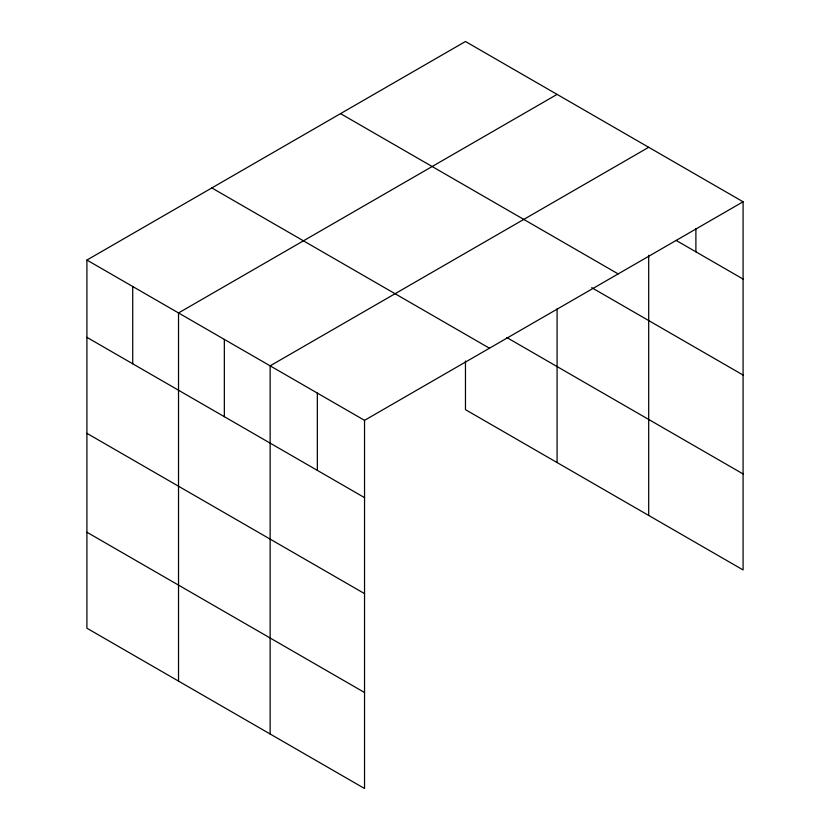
<?xml version="1.0" encoding="UTF-8"?>
<svg xmlns="http://www.w3.org/2000/svg" width="830" height="830" viewBox="0 0 830 830"><rect width="100%" height="100%" fill="white"/><g stroke="black" fill="none" stroke-linecap="round" stroke-linejoin="round"><path stroke-width="1.25" d="M743.089 201.783L465.464 41.5L86.911 260.06L86.911 628.217L364.536 788.5L364.536 420.343L743.089 201.783L743.089 569.94L465.464 409.657L465.464 361.019M648.697 255.287L648.697 515.44M557.086 94.392L178.523 312.952L178.523 681.108M648.697 147.294L270.144 365.843L270.144 734M676.139 240.42L743.089 279.067M340.539 113.627L618.163 273.91M591.717 287.668L743.089 375.056M506.808 337.54L743.089 473.951M211.837 187.933L489.461 348.216M86.911 260.06L364.536 420.343M86.911 337.343L364.536 497.627M86.911 433.333L364.536 593.616M86.911 532.227L364.536 692.511M695.893 228.634L695.893 251.822M557.086 308.77L557.086 462.549M317.34 393.098L317.34 470.382M224.339 339.397L224.339 416.681M132.717 286.506L132.717 363.789"/></g></svg>
